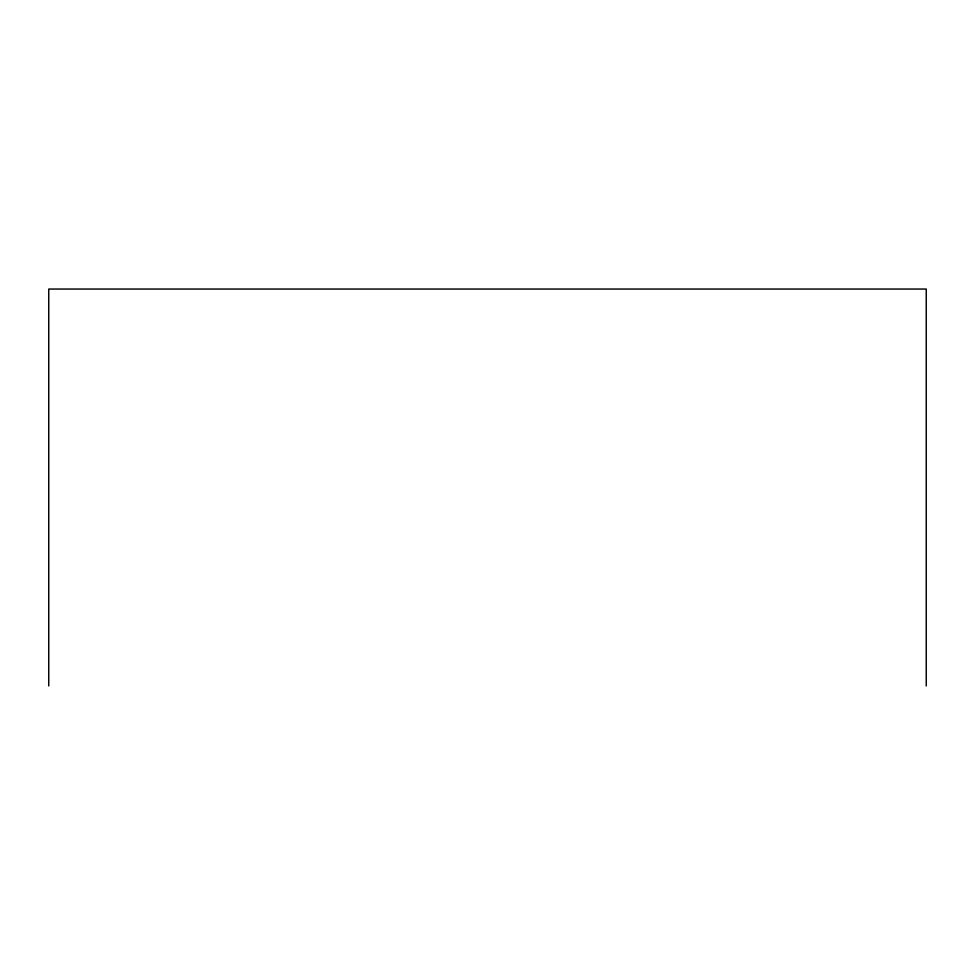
<?xml version="1.0" encoding="UTF-8"?>
<svg xmlns="http://www.w3.org/2000/svg" width="975" height="975" viewBox="0 0 975 975"><rect width="100%" height="100%" fill="white"/><g stroke="black" fill="none" stroke-linecap="round" stroke-linejoin="round"><path stroke-width="1.46" d="M926.25 685.949L926.25 289.051L48.75 289.051L48.75 685.949"/></g></svg>
